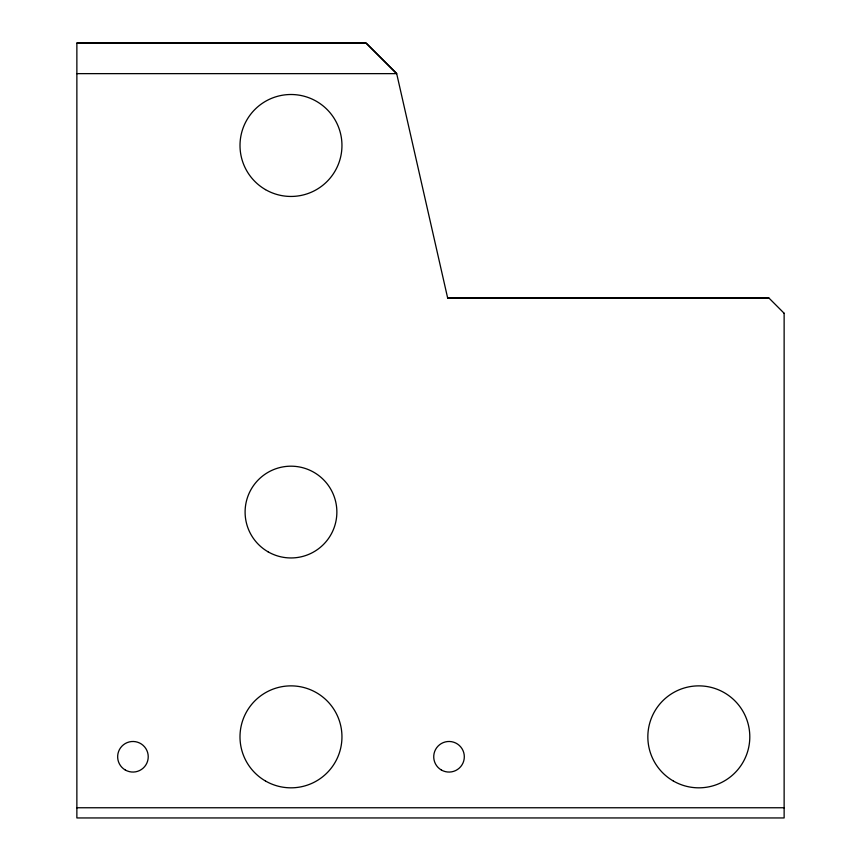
<?xml version="1.0" encoding="UTF-8"?>
<svg xmlns="http://www.w3.org/2000/svg" width="861" height="861" viewBox="0 0 861 861"><rect width="100%" height="100%" fill="white"/><g stroke="black" fill="none" stroke-linecap="round" stroke-linejoin="round"><path stroke-width="1.29" d="M784.134 313.264L768.841 297.938L447.666 298.057L396.684 73.637L366.097 43.05L76.866 43.05L76.866 817.95L784.134 817.95L784.134 313.232M76.866 43.136L366.097 43.136L396.684 73.637L76.866 73.637M768.841 297.971L447.666 298.057M76.866 807.758L784.134 807.758M268.04 551.804A45.881 45.881 0 0 0 336.866 512.069A45.881 45.881 0 0 0 268.04 472.334A45.881 45.881 0 0 0 268.04 551.804M441.37 770.014A15.294 15.294 0 0 0 464.316 756.776A15.294 15.294 0 0 0 441.37 743.527A15.294 15.294 0 0 0 441.37 770.014M125.297 770.014A15.294 15.294 0 0 0 148.232 756.776A15.294 15.294 0 0 0 125.297 743.527A15.294 15.294 0 0 0 125.297 770.014M265.489 781.002A50.982 50.982 0 0 0 341.957 736.844A50.982 50.982 0 0 0 265.489 692.696A50.982 50.982 0 0 0 265.489 781.002M265.489 189.624A50.982 50.982 0 0 0 341.957 145.477A50.982 50.982 0 0 0 265.489 101.329A50.982 50.982 0 0 0 265.489 189.624M673.334 781.002A50.982 50.982 0 0 0 749.802 736.844A50.982 50.982 0 0 0 673.334 692.696A50.982 50.982 0 0 0 673.334 781.002"/></g></svg>
